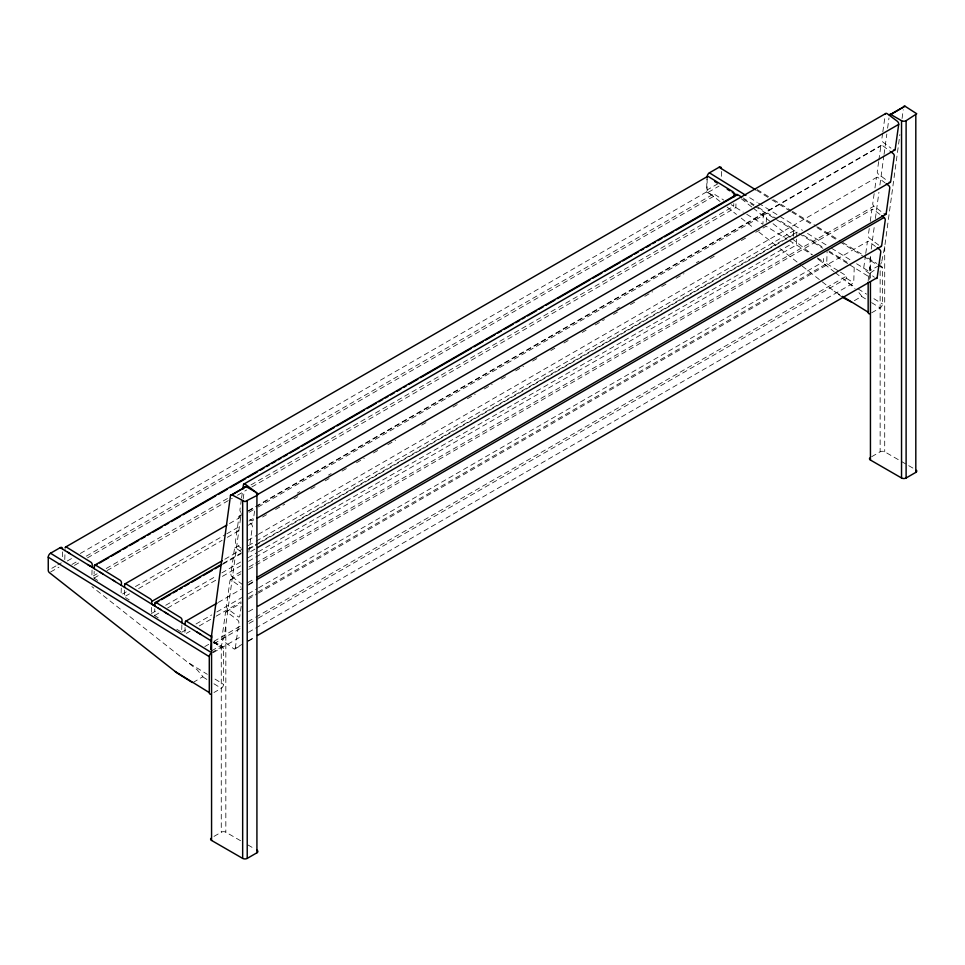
<?xml version="1.0" encoding="UTF-8"?>
<svg xmlns="http://www.w3.org/2000/svg" width="965" height="965" viewBox="0 0 965 965"><rect width="100%" height="100%" fill="white"/><g stroke="black" fill="none" stroke-linecap="round" stroke-linejoin="round"><path stroke-width="0.72" stroke-dasharray="4.83 3.62" d="M869.513 279.343L870.177 257.064M64.776 559.591L65.089 549.399M92.049 570.062L91.844 576.805L97.067 573.789M97.67 580.411L93.979 578.131L94.184 571.389M121.276 588.119L121.071 594.85L126.282 591.847M124.485 590.097L124.28 596.84L129.491 593.825M151.396 612.22L151.565 606.828M158.26 617.829L154.569 615.549L154.774 608.806M176.728 629.228L181.649 632.28L181.903 624.186M185.063 627.515L184.858 634.258L190.081 631.243M80.336 553.464L706.561 191.914L706.959 178.815M87.465 557.867L713.678 196.317L713.762 193.893L723.738 200.057M251.009 484.913L733.714 206.221L733.798 203.531M251.841 486.987L735.849 207.547L736.018 202.155M766.27 222.215L766.524 214.121A2.014 1.17 60 0 1 767.995 213.386L776.922 218.898M793.435 236.244L793.604 230.852A2.014 1.17 60 0 0 792.229 228.355L778.2 219.694M248.5 561.316L796.439 244.965L796.644 238.222M796.692 236.883L796.813 232.83A2.014 1.17 60 0 1 798.284 232.095M258.62 587.842L823.519 261.696L823.736 254.953M257.92 592.076L826.728 263.674L827.101 251.551M258.234 618.131L846.619 278.427L846.691 276.002L840.455 272.154M248.403 632.328L853.736 282.829L854.194 268.27A2.014 1.17 60 0 0 852.807 265.773M211.564 650.88L221.54 645.018L224.35 635.839L241.214 513.464M243.192 498.893L244.169 491.607M871.238 249.115L874.387 225.798M875.376 218.512L878.922 192.288M879.911 185.003L883.856 155.872M884.061 154.412L886.823 134.014M887.607 128.188L888.982 117.983M881.829 261.189L884.712 246.702L899.899 134.521M902.07 118.49L903.252 109.745M241.588 515.045L238.982 516.552L235.388 542.161A2.014 1.17 60 0 0 236.582 544.73L241.286 548.265M241.371 499.532L239.935 509.773A2.521 1.46 60 0 0 241.117 512.705M241.576 498.073L242.601 490.763M235.291 648.275L238.886 622.654A2.014 1.17 60 0 0 237.692 620.097L227.113 612.148A2.014 1.17 60 0 0 225.496 612.606L221.89 638.215A2.014 1.17 60 0 0 223.096 640.784L233.675 648.721A2.014 1.17 60 0 0 235.291 648.275L241.817 644.511M241.19 606.297L239.79 616.261A2.014 1.17 60 0 1 238.174 616.707L227.583 608.758A2.014 1.17 60 0 1 226.389 606.201L229.984 580.58A2.014 1.17 60 0 1 231.612 580.134L241.009 587.19M254.567 511.052L253.337 519.833A2.521 1.46 60 0 1 251.31 520.388L248.017 517.916M865.569 254.832L863.772 267.631A2.014 1.17 60 0 0 864.966 270.2L874.374 277.257M865.762 253.409L867.366 242.022A2.014 1.17 60 0 1 868.982 241.576L877.209 247.752M869.26 228.5L868.259 235.617A2.014 1.17 60 0 0 869.465 238.186L878.862 245.243M870.261 221.383L871.853 210.008A2.014 1.17 60 0 1 873.482 209.55L880.538 214.845M874.157 193.639L872.758 203.603A2.014 1.17 60 0 0 873.952 206.16L884.531 214.109M874.953 187.946L876.353 177.982A2.014 1.17 60 0 1 877.981 177.536L885.026 182.831M878.657 161.625L877.257 171.589A2.014 1.17 60 0 0 878.452 174.146L887.86 181.203M878.85 160.202L880.852 145.968A2.014 1.17 60 0 1 882.468 145.522L890.707 151.698M882.625 133.339L881.805 139.189A2.521 1.46 60 0 0 883.301 142.398L890.985 148.164M882.83 131.879L884.881 117.26M868.162 280.743L868.838 274L875.291 269.5M854.387 300.682L861.817 296.255L857.668 290.996M881.443 262.396L880.635 264.289M193.084 682.484L202.94 676.658L197.041 669.686L91.88 586.599M861.661 296.484L865.509 298.861M51.821 568.313L56.573 565.574M57.755 564.887L61.326 562.824M720.059 201.504L708.298 192.264A2.014 1.17 60 0 1 707.128 189.972L717.827 183.796M67.297 560.991L72.508 557.987M50.614 571.98L58.937 567.179M708.298 192.264L718.997 186.088M71.892 564.477L78.406 560.713M86.235 556.19L713.762 193.893M74.426 565.394L79.637 562.39M106.198 568.518L227.523 498.471M93.979 578.131L100.505 574.356M107.031 570.592L232.276 498.29M237.487 495.274L246.618 490.003M248.463 510.63L881.202 145.317M248.114 511.281L254.639 507.518M255.942 506.758L880.852 145.968M229.465 523.561L241.214 516.782M249.042 512.27L256.871 507.747M258.174 506.987L766.97 213.241M135.414 586.575L225.436 534.598M226.739 533.85L241.093 525.563M248.922 521.04L254.133 518.024M297.196 493.175L299.801 491.668M328.498 475.094L331.116 473.586M616.816 308.631L619.433 307.123M696.404 262.685L699.01 261.177M138.622 588.553L222.119 540.34M227.342 537.336L241.684 529.049M248.21 525.286L254.736 521.51M262.564 516.999L266.473 514.731M275.604 509.46L284.747 504.188M293.879 498.917L297.787 496.661M310.839 489.122L316.05 486.119M325.181 480.835L329.101 478.58M342.141 471.053L347.364 468.037M356.495 462.766L364.324 458.242M373.455 452.971L378.678 449.955M387.809 444.684L395.638 440.173M421.729 425.107L426.94 422.091M453.043 407.025L458.254 404.009M467.386 398.738L475.214 394.227M484.346 388.943L492.174 384.432M501.305 379.161L506.529 376.145M515.66 370.874L523.488 366.35M532.62 361.079L537.843 358.063M550.882 350.536L554.803 348.281M563.934 342.997L569.145 339.994M582.197 332.455L586.105 330.199M595.236 324.928L604.38 319.656M613.511 314.385L617.419 312.117M630.471 304.59L635.682 301.575M644.813 296.303L652.642 291.78M661.773 286.509L666.996 283.505M676.127 278.222L683.956 273.71M710.047 258.644L715.27 255.629M741.361 240.562L746.572 237.559M755.704 232.276L766.15 226.256L787.078 239.187M234.833 547.915L241.347 544.151M247.872 540.388L257.004 535.117M258.306 534.357L876.702 177.331M224.797 559.254L241.757 549.459M248.27 545.695L254.796 541.932M256.099 541.184L793.604 230.852M223.229 563.367L241.491 552.824M248.017 549.049L257.148 543.778M258.463 543.03L797.259 231.95M222.782 564.248L241.045 553.705M248.874 549.182L254.097 546.178M255.399 545.418L796.813 232.83M254.965 549.109L248.439 552.873A2.014 1.17 60 0 0 248.789 552.221L252.384 526.613A2.014 1.17 60 0 0 251.177 524.043L248.825 522.282M151.36 613.571L156.583 610.556M165.715 605.284L216.594 575.9M221.805 572.896L241.383 561.594M247.896 557.83L257.028 552.559M258.343 551.799L793.23 242.987L788.308 239.947M154.569 615.549L159.78 612.534M167.608 608.01L217.185 579.398M222.408 576.382L240.671 565.84M240.804 551.654L236.111 548.12A2.014 1.17 60 0 0 234.483 548.566L230.888 574.187A2.014 1.17 60 0 0 232.083 576.744L241.214 571.473M249.042 566.95L254.265 563.946M255.568 563.186L873.952 206.16M230.333 579.929L240.768 573.91M248.596 569.386L872.203 209.357M247.86 582.631L254.374 578.867M248.717 584.308L253.928 581.304M218.295 602.413L241.781 588.855M248.307 585.092L254.832 581.316M181.649 632.28L186.872 629.264M196.004 623.993L211.661 614.946M216.872 611.943L241.66 597.625M248.186 593.861L257.317 588.59M199.212 625.971L214.869 616.937M216.172 616.177L240.96 601.87M248.789 597.347L256.618 592.836M225.834 611.955L241.491 602.908M248.017 599.144L257.148 593.873M258.451 593.113L867.704 241.371M248.572 611.641L255.098 607.866M204.821 646.586L208.73 644.318M213.953 641.315L241.347 625.489M247.872 621.725L254.386 617.962M255.701 617.214L846.691 276.002M213.868 643.739L241.274 627.925M249.103 623.402L256.931 618.879M878.934 265.58L870.309 270.526L869.513 267.317M211.564 652.702L221.262 647.105L222.879 646.948L223.542 648.42L223.542 684.354A3.233 1.87 -60 0 1 221.262 688.31L213.989 692.508M213.168 652.654L241.877 636.092M248.343 640.736L254.869 636.972M234.953 648.926L241.467 645.163M247.993 641.387L254.519 637.624M871.66 312.805L880.14 307.907A3.233 1.87 -60 0 0 882.432 303.951L882.432 268.017L878.657 265.689M213.989 836.402L221.262 832.204A3.233 1.858 0 0 1 225.834 832.204L243.602 842.469M871.66 456.71L880.14 451.801A3.233 1.858 0 0 1 884.712 451.801L914.699 469.123M247.86 844.918L254.7 848.874M757.211 189.61L768.538 196.607M773.568 199.719L791.179 210.599M792.434 211.371L816.342 226.136M817.596 226.908L840.238 240.9M842.759 242.456L862.891 254.881M867.921 257.993L876.727 263.433M877.981 264.217L881.757 266.545M756.62 190.31L770.697 199.092M771.952 199.876L790.818 211.528M791.843 212.071L812.204 224.736M817.005 227.607L837.367 240.285M839.888 241.841L862.529 255.822M863.554 256.364L877.39 264.917M749.672 197.704L757.223 202.361M758.478 203.145L778.61 215.581M779.865 216.353L802.506 230.346M807.548 233.446L827.668 245.882M831.444 248.21L851.576 260.647M856.606 263.759L870.442 272.299M742.809 197.825L756.837 206.498M758.104 207.282L761.94 209.646A2.014 1.17 60 0 1 763.315 212.143L762.941 224.278L744.473 212.867M803.387 235.255L822.518 247.064A2.014 1.17 60 0 1 823.688 248.536M828.573 250.803L850.262 264.205M743.617 199.321L753.677 205.545M754.932 206.317L797.717 232.746M798.972 233.518L822.868 248.282M829.164 252.167L848.03 263.819M849.297 264.603L868.162 276.255M731.217 204.689L733.714 206.221M735.849 207.547L743.243 212.107M796.439 244.965L812.446 254.857M817.367 257.896L823.519 261.696M826.728 263.674L839.2 271.382M706.561 191.914L713.678 196.317M846.619 278.427L853.736 282.829M835.364 272.697L848.283 282.866L855.605 287.377M858.042 288.885L866.582 294.156M873.892 298.68L882.432 303.951M871.612 302.636L880.14 307.907M802.301 266.159L834.025 291.092L842.566 296.364M214.073 641.508L222.879 646.948M213.482 642.207L223.542 648.42M213.711 642.437L221.262 647.105M125.51 597.6L129.201 599.88M189.405 663.269L207.33 674.33M215.014 679.083L223.542 684.354M202.783 676.887L207.752 679.963M213.953 683.787L221.262 688.298M842.288 297.16L834.025 291.092M232.083 576.744L242.661 584.681M741.361 198.814L751.94 207.125M753.122 208.054L790.721 237.607M791.891 238.524L811.867 254.229M817.741 258.849L834.194 271.78M727.103 207.053L736.5 214.435M741.204 218.126L754.123 228.295M758.828 231.986L778.803 247.691M779.973 248.608L801.131 265.23M848.283 282.866L854.99 288.475M884.712 246.702L884.712 451.801M880.14 270.815L880.14 451.801M870.442 256.425L870.442 280.2M721.398 171.481L721.398 178.802M707.128 178.26L707.128 189.972M225.834 627.105L225.834 832.204M221.262 645.283L221.262 832.204M62.508 551.884L62.508 559.205M880.14 266.702A3.233 1.87 -60 0 1 882.432 268.017M238.982 516.552A2.014 1.17 60 0 1 240.599 516.106"/><path stroke-width="1.45" d="M92.133 567.372L92.218 564.67A2.014 1.17 60 0 0 90.843 562.173L66.609 547.203A2.014 1.17 60 0 0 65.138 547.951M94.268 568.687L94.353 565.997L96.97 564.489M121.361 585.417L121.445 582.727A2.014 1.17 60 0 0 120.07 580.23L95.837 565.261A2.014 1.17 60 0 0 94.353 565.997M124.569 587.408L124.642 584.706A2.014 1.17 60 0 1 126.126 583.97L150.359 598.939A2.014 1.17 60 0 1 151.734 601.436L151.65 604.126M154.858 606.117L154.943 603.415L158.851 601.159M181.939 622.847L182.023 620.145A2.014 1.17 60 0 0 180.648 617.648L156.414 602.679A2.014 1.17 60 0 0 154.943 603.415M185.147 624.825L185.232 622.123A2.014 1.17 60 0 1 186.703 621.388L210.937 636.357A2.014 1.17 60 0 1 211.709 637.105M734.003 196.788L734.088 194.098A2.014 1.17 60 0 0 732.712 191.601L708.479 176.631A2.014 1.17 60 0 0 707.031 177.09M241.202 489.291L230.502 495.467L211.564 635.344L210.768 649.602M242.806 489.303L243.421 484.913A2.521 1.46 60 0 1 245.448 484.346L255.327 491.764A2.521 1.46 60 0 1 256.678 493.718M876.075 278.427A2.014 1.17 60 0 0 877.161 277.691L880.768 252.082A2.014 1.17 60 0 0 879.561 249.513L877.209 247.752M885.291 114.328A2.521 1.46 60 0 1 887.318 113.773L897.197 121.18A2.521 1.46 60 0 1 898.692 124.389L895.206 149.249A2.521 1.46 60 0 1 893.506 150.021M890.792 114.473L901.539 120.685A3.233 1.858 0 0 0 906.111 120.685L916.75 113.761L905.061 106.246A2.014 1.17 60 0 0 903.65 106.838L889.38 115.076A2.014 1.17 60 0 1 890.792 114.473L905.061 106.246M192.337 682.508L177.15 673.051L49.42 572.667A2.014 1.17 60 0 1 48.25 570.375L48.25 557.191A3.233 1.87 -60 0 1 50.53 553.235L60.228 547.638A3.233 1.87 -60 0 1 62.508 548.952M707.128 176.788A3.233 1.87 -60 0 1 709.408 172.832L719.118 167.234A3.233 1.87 -60 0 1 721.398 168.561M65.584 547.058L707.454 176.474M94.811 565.116L736.681 194.532M99.576 562.981L108.707 557.71M111.313 556.202L120.444 550.931M123.062 549.423L126.97 547.167M129.575 545.659L138.707 540.388M141.324 538.88L145.233 536.624M147.85 535.117L150.456 533.609M153.061 532.101L162.192 526.83M164.81 525.322L168.718 523.066M171.324 521.558L180.455 516.287M183.073 514.779L215.69 495.95M218.295 494.442L227.426 489.171M230.032 487.663L245.689 478.628M248.294 477.12L257.438 471.849M260.043 470.341L263.952 468.073M266.569 466.578L269.175 465.07M271.78 463.562L275.701 461.294M278.306 459.798L280.911 458.291M283.529 456.783L287.437 454.515M290.043 453.019L299.186 447.736M301.792 446.24L334.409 427.399M337.014 425.903L364.408 410.077M367.026 408.569L376.157 403.298M378.762 401.79L382.671 399.534M385.288 398.026L387.894 396.519M390.499 395.011L394.42 392.755M397.025 391.247L400.945 388.992M403.551 387.484L406.156 385.976M408.774 384.468L417.905 379.197M420.511 377.689L471.39 348.317M473.996 346.809L483.127 341.538M485.745 340.03L494.876 334.758M497.482 333.251L501.402 330.995M504.007 329.487L513.139 324.216M515.744 322.708L519.665 320.452M522.27 318.945L524.876 317.437M527.493 315.929L536.624 310.658M539.23 309.15L543.138 306.894M545.756 305.386L554.887 300.115M557.493 298.607L590.11 279.778M592.715 278.27L601.846 272.998M604.464 271.491L620.121 262.456M622.727 260.948L631.858 255.677M634.463 254.169L638.384 251.901M640.989 250.393L643.595 248.898M646.212 247.39L650.121 245.122M652.726 243.614L655.344 242.119M657.949 240.611L661.869 238.343M664.475 236.847L673.606 231.564M676.212 230.068L708.829 211.226M711.434 209.731L736.223 195.412A2.014 1.17 60 0 1 737.706 194.677L741.53 197.041M243.856 484.092L885.725 113.52M242.384 488.616L244.76 487.241A2.014 1.17 60 0 1 246.172 486.637L256.919 492.85A3.233 1.858 0 0 1 256.919 495.479L256.919 852.795L247.221 858.392A3.233 1.858 0 0 1 242.661 858.392L211.564 840.443A3.233 1.858 0 0 1 210.889 838.38M230.502 495.467A2.014 1.17 60 0 1 231.914 494.876L246.172 486.637M256.823 494.973L898.692 124.389M231.914 494.876L244.941 501.631L256.919 495.479M125.1 583.825L226.859 525.069M256.811 518.386L894.772 150.058M151.734 601.436L222.179 560.762M155.389 602.534L221.926 564.115M161.469 599.651L170.6 594.38M173.205 592.872L177.114 590.616M179.731 589.108L182.337 587.601M184.942 586.093L188.863 583.837M191.468 582.329L200.599 577.058M203.205 575.55L212.348 570.279M214.954 568.771L220.165 565.755M257.571 547.601L890.309 182.288M256.992 577.36L885.81 214.314M256.545 579.796L884.061 217.499A2.014 1.17 60 0 1 885.255 220.056L881.66 245.677A2.014 1.17 60 0 1 880.575 246.401M185.69 621.243L216.992 603.161M257.715 606.358L881.322 246.328M257.474 635.465L877.161 277.691M869.767 457.989A3.233 1.858 0 0 0 870.442 460.04L901.539 477.989A3.233 1.858 0 0 0 906.111 477.989L915.809 472.392A3.233 1.858 0 0 0 916.485 470.341M851.6 302.154L843.398 297.871M719.118 167.234L755.595 189.767M709.408 172.832L745.897 195.376M714.679 181.456L717.2 183.012M727.26 189.224L729.781 190.78M732.29 192.337L737.32 195.437M842.566 296.364L868.162 312.19A3.233 1.87 -60 0 0 869.61 313.806M67.55 552.064L70.059 553.62M87.67 564.501L90.191 566.057M100.251 572.269L102.773 573.825M112.833 580.037L115.354 581.593M151.843 604.126L155.606 606.466M158.127 608.01L160.648 609.566M164.412 611.894L168.187 614.235M197.125 632.099L200.901 634.439M60.228 547.638L211.202 640.881M50.53 553.235L210.31 651.93M48.25 557.191L209.284 656.658L209.284 692.581A3.233 1.87 -60 0 0 210.72 694.209M175.147 671.495L209.284 692.581M890.707 151.698L893.047 153.459A2.014 1.17 60 0 1 894.253 156.028L890.659 181.637A2.014 1.17 60 0 1 889.296 182.252M886.208 183.712L888.56 185.473A2.014 1.17 60 0 1 889.754 188.042L886.159 213.663A2.014 1.17 60 0 1 884.531 214.109M881.708 215.726L884.061 217.499M915.809 115.076L915.809 472.392M906.111 120.685L906.111 477.989M901.539 120.685L901.539 477.989M870.442 281.696L870.442 460.04M868.162 282.238L868.162 312.19M247.221 501.076L247.221 858.392M242.661 501.076L242.661 858.392M211.564 635.344L211.564 840.443M209.284 656.658A3.233 1.87 -60 0 1 210.72 653.377M256.919 850.165A3.233 1.858 0 0 1 256.919 852.795"/></g></svg>
